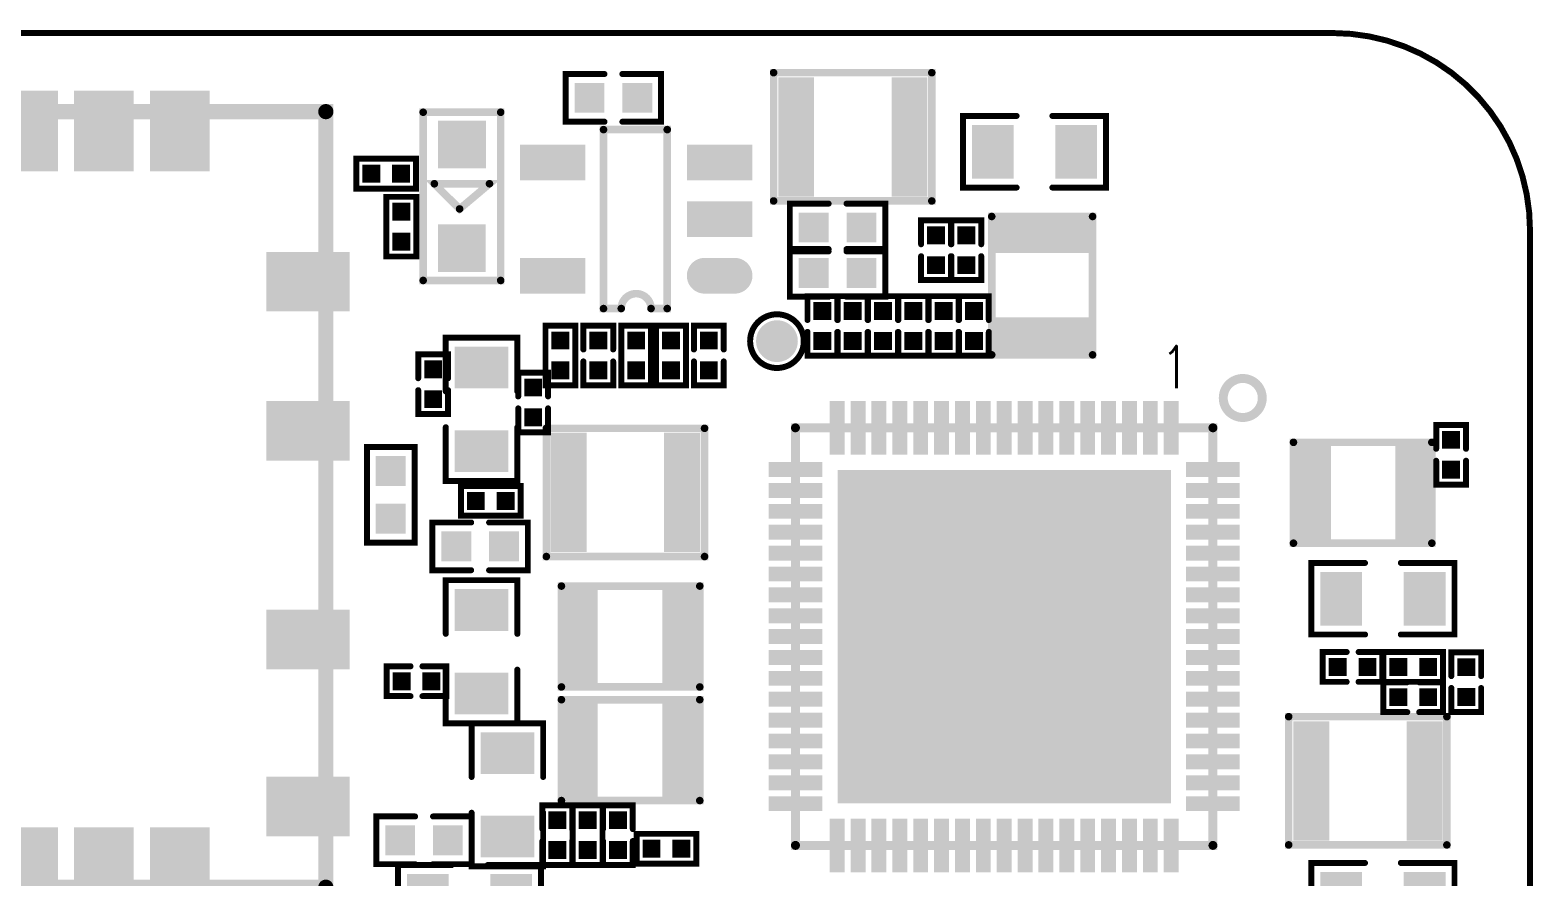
# Model space of a CAD drawing. Extents: x 109.4 to 149.6, y 97.5 to 152.5.
# Drawn here: x 124.38 to 149.58, y 138.34 to 152.54 of the extents above; entities that cross this region are included whole.
import ezdxf

# ---------------------------------------------------------------- set-up
doc = ezdxf.new("R2010")
doc.units = 0
doc.header["$MEASUREMENT"] = 0
doc.layers.get('0').update_dxf_attribs({"linetype": 'CONTINUOUS'})
for name, color, linetype in [('BOARD_OUTLINE_00', 254, 'CONTINUOUS'), ('DRIL_NPLTE_THRU_01', 3, 'CONTINUOUS'), ('DRIL_NPLTE_THRU_02', 171, 'CONTINUOUS'), ('DRIL_NPLTE_THRU_03', 34, 'CONTINUOUS'), ('DRIL_NPLTE_THRU_04', 1, 'CONTINUOUS'), ('DRIL_NPLTE_THRU_05', 171, 'CONTINUOUS'), ('DRIL_NPLTE_THRU_06', 136, 'CONTINUOUS'), ('DRIL_NPLTE_THRU_07', 216, 'CONTINUOUS'), ('DRIL_NPLTE_THRU_08', 2, 'CONTINUOUS'), ('DRIL_NPLTE_THRU_09', 6, 'CONTINUOUS'), ('DRIL_NPLTE_THRU_10', 106, 'CONTINUOUS'), ('DRIL_NPLTE_THRU_11', 171, 'CONTINUOUS'), ('DRIL_NPLTE_THRU_12', 176, 'CONTINUOUS'), ('DRIL_PLTE_THRU_01', 3, 'CONTINUOUS'), ('DRIL_PLTE_THRU_02', 171, 'CONTINUOUS'), ('DRIL_PLTE_THRU_03', 34, 'CONTINUOUS'), ('DRIL_PLTE_THRU_04', 1, 'CONTINUOUS'), ('DRIL_PLTE_THRU_05', 171, 'CONTINUOUS'), ('DRIL_PLTE_THRU_06', 136, 'CONTINUOUS'), ('DRIL_PLTE_THRU_07', 216, 'CONTINUOUS'), ('DRIL_PLTE_THRU_08', 2, 'CONTINUOUS'), ('DRIL_PLTE_THRU_09', 6, 'CONTINUOUS'), ('DRIL_PLTE_THRU_10', 106, 'CONTINUOUS'), ('DRIL_PLTE_THRU_11', 171, 'CONTINUOUS'), ('DRIL_PLTE_THRU_12', 176, 'CONTINUOUS'), ('PADS_BOT', 5, 'CONTINUOUS'), ('PADS_INNER', 96, 'CONTINUOUS'), ('PADS_TOP', 96, 'CONTINUOUS'), ('PADS_XR_121', 254, 'CONTINUOUS'), ('PADS_XR_123', 3, 'CONTINUOUS'), ('PART_TOP_2DLINE_00', 254, 'CONTINUOUS'), ('PART_TOP_2DLINE_01', 254, 'CONTINUOUS'), ('PART_TOP_2DLINE_126', 253, 'CONTINUOUS'), ('TEXT_126', 6, 'CONTINUOUS')]:
    doc.layers.add(name, color=color, linetype=linetype)
doc.styles.add('W0$1016', font='simplex', dxfattribs={"width": 0.75})

# ---------------------------------------------------------------- blocks, each defined once
blk = doc.blocks.new('BOARD_1')
at = {"layer": 'BOARD_OUTLINE_00', "const_width": 0.1}
blk.add_lwpolyline([(7.043, -3.358, 0.414214), (3.696, -6.706), (3.696, -55.29, 0.414214), (6.744, -58.338), (40.389, -58.338, 0.414214), (43.716, -55.012), (43.716, -6.664, 0.414214), (40.41, -3.358)], format="xyb", close=True, dxfattribs=at)
blk = doc.blocks.new('SMOOTH_0$254')
at = {"const_width": 0.127}
blk.add_lwpolyline([(-0.0635, 0, 1), (0.0635, 0, 1)], format="xyb", close=True, dxfattribs=at)
blk = doc.blocks.new('PART_BODY_TOP_717')
at = {"layer": 'PART_TOP_2DLINE_00', "const_width": 0.254}
blk.add_lwpolyline([(-6.1, -6.5), (-6.1, 6.5), (6.1, 6.5), (6.1, -6.5)], close=True, dxfattribs=at)
blk.add_lwpolyline([(-7.579, 4.179, 1), (-6.827, 4.179, 1)], format="xyb", close=True, dxfattribs=at)
at = {"layer": 'PART_TOP_2DLINE_00'}
for p in [(-6.1, 6.5), (6.1, 6.5), (-6.1, -6.5), (6.1, -6.5)]:
    blk.add_blockref('SMOOTH_0$254', p, dxfattribs=at)
blk = doc.blocks.new('DRIL_HOLE_0')
blk.add_lwpolyline([(0, 0, 1), (0, 0, 1)], format="xyb", close=True)
blk = doc.blocks.new('PAD_0')
blk.add_lwpolyline([(0, 0, 1), (0, 0, 1)], format="xyb", close=True)
blk = doc.blocks.new('PAD_3')
at = {"const_width": 1}
blk.add_lwpolyline([(-0.675, 0), (0.675, 0)], dxfattribs=at)
blk = doc.blocks.new('STK_TOP_124')
at = {"layer": 'DRIL_PLTE_THRU_01'}
blk.add_blockref('DRIL_HOLE_0', (0, 0), dxfattribs=at)
at = {"layer": 'DRIL_PLTE_THRU_02'}
blk.add_blockref('DRIL_HOLE_0', (0, 0), dxfattribs=at)
at = {"layer": 'DRIL_PLTE_THRU_03'}
blk.add_blockref('DRIL_HOLE_0', (0, 0), dxfattribs=at)
at = {"layer": 'DRIL_PLTE_THRU_04'}
blk.add_blockref('DRIL_HOLE_0', (0, 0), dxfattribs=at)
at = {"layer": 'DRIL_PLTE_THRU_05'}
blk.add_blockref('DRIL_HOLE_0', (0, 0), dxfattribs=at)
at = {"layer": 'DRIL_PLTE_THRU_06'}
blk.add_blockref('DRIL_HOLE_0', (0, 0), dxfattribs=at)
at = {"layer": 'DRIL_PLTE_THRU_07'}
blk.add_blockref('DRIL_HOLE_0', (0, 0), dxfattribs=at)
at = {"layer": 'DRIL_PLTE_THRU_08'}
blk.add_blockref('DRIL_HOLE_0', (0, 0), dxfattribs=at)
at = {"layer": 'DRIL_PLTE_THRU_09'}
blk.add_blockref('DRIL_HOLE_0', (0, 0), dxfattribs=at)
at = {"layer": 'DRIL_PLTE_THRU_10'}
blk.add_blockref('DRIL_HOLE_0', (0, 0), dxfattribs=at)
at = {"layer": 'DRIL_PLTE_THRU_11'}
blk.add_blockref('DRIL_HOLE_0', (0, 0), dxfattribs=at)
at = {"layer": 'DRIL_PLTE_THRU_12'}
blk.add_blockref('DRIL_HOLE_0', (0, 0), dxfattribs=at)
at = {"layer": 'PADS_BOT'}
blk.add_blockref('PAD_0', (0, 0), dxfattribs=at)
at = {"layer": 'PADS_INNER'}
blk.add_blockref('PAD_0', (0, 0), dxfattribs=at)
at = {"layer": 'PADS_TOP', "rotation": 90}
blk.add_blockref('PAD_3', (0, 0), dxfattribs=at)
blk = doc.blocks.new('PAD_2')
at = {"const_width": 1}
blk.add_lwpolyline([(-0.7, 0), (0.7, 0)], dxfattribs=at)
blk = doc.blocks.new('STK_TOP_125')
at = {"layer": 'DRIL_PLTE_THRU_01'}
blk.add_blockref('DRIL_HOLE_0', (0, 0), dxfattribs=at)
at = {"layer": 'DRIL_PLTE_THRU_02'}
blk.add_blockref('DRIL_HOLE_0', (0, 0), dxfattribs=at)
at = {"layer": 'DRIL_PLTE_THRU_03'}
blk.add_blockref('DRIL_HOLE_0', (0, 0), dxfattribs=at)
at = {"layer": 'DRIL_PLTE_THRU_04'}
blk.add_blockref('DRIL_HOLE_0', (0, 0), dxfattribs=at)
at = {"layer": 'DRIL_PLTE_THRU_05'}
blk.add_blockref('DRIL_HOLE_0', (0, 0), dxfattribs=at)
at = {"layer": 'DRIL_PLTE_THRU_06'}
blk.add_blockref('DRIL_HOLE_0', (0, 0), dxfattribs=at)
at = {"layer": 'DRIL_PLTE_THRU_07'}
blk.add_blockref('DRIL_HOLE_0', (0, 0), dxfattribs=at)
at = {"layer": 'DRIL_PLTE_THRU_08'}
blk.add_blockref('DRIL_HOLE_0', (0, 0), dxfattribs=at)
at = {"layer": 'DRIL_PLTE_THRU_09'}
blk.add_blockref('DRIL_HOLE_0', (0, 0), dxfattribs=at)
at = {"layer": 'DRIL_PLTE_THRU_10'}
blk.add_blockref('DRIL_HOLE_0', (0, 0), dxfattribs=at)
at = {"layer": 'DRIL_PLTE_THRU_11'}
blk.add_blockref('DRIL_HOLE_0', (0, 0), dxfattribs=at)
at = {"layer": 'DRIL_PLTE_THRU_12'}
blk.add_blockref('DRIL_HOLE_0', (0, 0), dxfattribs=at)
at = {"layer": 'PADS_BOT'}
blk.add_blockref('PAD_0', (0, 0), dxfattribs=at)
at = {"layer": 'PADS_INNER'}
blk.add_blockref('PAD_0', (0, 0), dxfattribs=at)
at = {"layer": 'PADS_TOP'}
blk.add_blockref('PAD_2', (0, 0), dxfattribs=at)
blk = doc.blocks.new('SYM_TOP_19')
for name, p in [('STK_TOP_124', (1.11, 6.175)), ('STK_TOP_124', (2.38, 6.175)), ('STK_TOP_124', (3.65, 6.175)), ('PART_BODY_TOP_717', (0, 0)), ('STK_TOP_125', (5.8, 3.65)), ('STK_TOP_125', (5.8, 1.15)), ('STK_TOP_125', (5.8, -2.35)), ('STK_TOP_125', (5.8, -5.15)), ('STK_TOP_124', (1.11, -6.175)), ('STK_TOP_124', (2.38, -6.175)), ('STK_TOP_124', (3.65, -6.175))]:
    blk.add_blockref(name, p)
blk = doc.blocks.new('PART_TOP_3')
blk.add_blockref('SYM_TOP_19', (0, 0))
blk = doc.blocks.new('SMOOTH_0$127')
at = {"const_width": 0.0635}
blk.add_lwpolyline([(-0.03175, 0, 1), (0.03175, 0, 1)], format="xyb", close=True, dxfattribs=at)
blk = doc.blocks.new('PART_BODY_TOP_725')
at = {"layer": 'PART_TOP_2DLINE_01', "const_width": 0.127}
blk.add_lwpolyline([(-1.5, -0.25, 1), (-1.5, 0.25), (-1.5, 0.547), (1.5, 0.547), (1.5, -0.521), (-1.5, -0.521)], format="xyb", close=True, dxfattribs=at)
at = {"layer": 'PART_TOP_2DLINE_01'}
for p in [(-1.5, 0.547), (1.5, 0.547), (-1.5, 0.25), (-1.5, -0.25), (-1.5, -0.521), (1.5, -0.521)]:
    blk.add_blockref('SMOOTH_0$127', p, dxfattribs=at)
blk = doc.blocks.new('PAD_9')
at = {"const_width": 0.3}
blk.add_lwpolyline([(-0.25, -0.15), (0.25, -0.15, 1), (0.25, 0.15), (-0.25, 0.15, 1)], format="xyb", close=True, dxfattribs=at)
blk = doc.blocks.new('STK_TOP_123')
at = {"layer": 'DRIL_PLTE_THRU_01'}
blk.add_blockref('DRIL_HOLE_0', (0, 0), dxfattribs=at)
at = {"layer": 'DRIL_PLTE_THRU_02'}
blk.add_blockref('DRIL_HOLE_0', (0, 0), dxfattribs=at)
at = {"layer": 'DRIL_PLTE_THRU_03'}
blk.add_blockref('DRIL_HOLE_0', (0, 0), dxfattribs=at)
at = {"layer": 'DRIL_PLTE_THRU_04'}
blk.add_blockref('DRIL_HOLE_0', (0, 0), dxfattribs=at)
at = {"layer": 'DRIL_PLTE_THRU_05'}
blk.add_blockref('DRIL_HOLE_0', (0, 0), dxfattribs=at)
at = {"layer": 'DRIL_PLTE_THRU_06'}
blk.add_blockref('DRIL_HOLE_0', (0, 0), dxfattribs=at)
at = {"layer": 'DRIL_PLTE_THRU_07'}
blk.add_blockref('DRIL_HOLE_0', (0, 0), dxfattribs=at)
at = {"layer": 'DRIL_PLTE_THRU_08'}
blk.add_blockref('DRIL_HOLE_0', (0, 0), dxfattribs=at)
at = {"layer": 'DRIL_PLTE_THRU_09'}
blk.add_blockref('DRIL_HOLE_0', (0, 0), dxfattribs=at)
at = {"layer": 'DRIL_PLTE_THRU_10'}
blk.add_blockref('DRIL_HOLE_0', (0, 0), dxfattribs=at)
at = {"layer": 'DRIL_PLTE_THRU_11'}
blk.add_blockref('DRIL_HOLE_0', (0, 0), dxfattribs=at)
at = {"layer": 'DRIL_PLTE_THRU_12'}
blk.add_blockref('DRIL_HOLE_0', (0, 0), dxfattribs=at)
at = {"layer": 'PADS_BOT'}
blk.add_blockref('PAD_0', (0, 0), dxfattribs=at)
at = {"layer": 'PADS_INNER'}
blk.add_blockref('PAD_0', (0, 0), dxfattribs=at)
at = {"layer": 'PADS_TOP', "rotation": 90}
blk.add_blockref('PAD_9', (0, 0), dxfattribs=at)
blk = doc.blocks.new('PAD_10')
at = {"const_width": 0.6}
blk.add_lwpolyline([(-0.55, 0), (0.55, 0)], dxfattribs=at)
blk = doc.blocks.new('STK_TOP_122')
at = {"layer": 'DRIL_PLTE_THRU_01'}
blk.add_blockref('DRIL_HOLE_0', (0, 0), dxfattribs=at)
at = {"layer": 'DRIL_PLTE_THRU_02'}
blk.add_blockref('DRIL_HOLE_0', (0, 0), dxfattribs=at)
at = {"layer": 'DRIL_PLTE_THRU_03'}
blk.add_blockref('DRIL_HOLE_0', (0, 0), dxfattribs=at)
at = {"layer": 'DRIL_PLTE_THRU_04'}
blk.add_blockref('DRIL_HOLE_0', (0, 0), dxfattribs=at)
at = {"layer": 'DRIL_PLTE_THRU_05'}
blk.add_blockref('DRIL_HOLE_0', (0, 0), dxfattribs=at)
at = {"layer": 'DRIL_PLTE_THRU_06'}
blk.add_blockref('DRIL_HOLE_0', (0, 0), dxfattribs=at)
at = {"layer": 'DRIL_PLTE_THRU_07'}
blk.add_blockref('DRIL_HOLE_0', (0, 0), dxfattribs=at)
at = {"layer": 'DRIL_PLTE_THRU_08'}
blk.add_blockref('DRIL_HOLE_0', (0, 0), dxfattribs=at)
at = {"layer": 'DRIL_PLTE_THRU_09'}
blk.add_blockref('DRIL_HOLE_0', (0, 0), dxfattribs=at)
at = {"layer": 'DRIL_PLTE_THRU_10'}
blk.add_blockref('DRIL_HOLE_0', (0, 0), dxfattribs=at)
at = {"layer": 'DRIL_PLTE_THRU_11'}
blk.add_blockref('DRIL_HOLE_0', (0, 0), dxfattribs=at)
at = {"layer": 'DRIL_PLTE_THRU_12'}
blk.add_blockref('DRIL_HOLE_0', (0, 0), dxfattribs=at)
at = {"layer": 'PADS_BOT'}
blk.add_blockref('PAD_0', (0, 0), dxfattribs=at)
at = {"layer": 'PADS_INNER'}
blk.add_blockref('PAD_0', (0, 0), dxfattribs=at)
at = {"layer": 'PADS_TOP', "rotation": 90}
blk.add_blockref('PAD_10', (0, 0), dxfattribs=at)
blk = doc.blocks.new('SYM_TOP_27')
for name, p in [('STK_TOP_122', (-0.95, 1.39999)), ('STK_TOP_122', (0.95, 1.39999)), ('PART_BODY_TOP_725', (0, 0)), ('STK_TOP_122', (-0.000002, -1.4)), ('STK_TOP_122', (0.95, -1.4)), ('STK_TOP_123', (-0.95, -1.4))]:
    blk.add_blockref(name, p)
blk = doc.blocks.new('PART_TOP_15')
blk.add_blockref('SYM_TOP_27', (0, 0))
blk = doc.blocks.new('SMOOTH_0$1')
at = {"const_width": 0.05}
blk.add_lwpolyline([(-0.025, 0, 1), (0.025, 0, 1)], format="xyb", close=True, dxfattribs=at)
blk = doc.blocks.new('PART_BODY_TOP_727')
at = {"layer": 'PART_TOP_2DLINE_126', "const_width": 0.1}
for points in [[(-0.1, 0.25), (-0.5, 0.25), (-0.5, -0.25), (-0.1, -0.25)], [(0.1, 0.25), (0.5, 0.25), (0.5, -0.25), (0.1, -0.25)]]:
    blk.add_lwpolyline(points, dxfattribs=at)
at = {"layer": 'PART_TOP_2DLINE_126'}
for p in [(-0.5, 0.25), (-0.1, 0.25), (0.1, 0.25), (0.5, 0.25), (-0.5, -0.25), (-0.1, -0.25), (0.1, -0.25), (0.5, -0.25)]:
    blk.add_blockref('SMOOTH_0$1', p, dxfattribs=at)
blk = doc.blocks.new('PAD_12')
at = {"const_width": 0.3}
blk.add_lwpolyline([(-0.15, 0), (0.15, 0)], dxfattribs=at)
blk = doc.blocks.new('STK_TOP_25')
at = {"layer": 'DRIL_NPLTE_THRU_01'}
blk.add_blockref('DRIL_HOLE_0', (0, 0), dxfattribs=at)
at = {"layer": 'DRIL_NPLTE_THRU_02'}
blk.add_blockref('DRIL_HOLE_0', (0, 0), dxfattribs=at)
at = {"layer": 'DRIL_NPLTE_THRU_03'}
blk.add_blockref('DRIL_HOLE_0', (0, 0), dxfattribs=at)
at = {"layer": 'DRIL_NPLTE_THRU_04'}
blk.add_blockref('DRIL_HOLE_0', (0, 0), dxfattribs=at)
at = {"layer": 'DRIL_NPLTE_THRU_05'}
blk.add_blockref('DRIL_HOLE_0', (0, 0), dxfattribs=at)
at = {"layer": 'DRIL_NPLTE_THRU_06'}
blk.add_blockref('DRIL_HOLE_0', (0, 0), dxfattribs=at)
at = {"layer": 'DRIL_NPLTE_THRU_07'}
blk.add_blockref('DRIL_HOLE_0', (0, 0), dxfattribs=at)
at = {"layer": 'DRIL_NPLTE_THRU_08'}
blk.add_blockref('DRIL_HOLE_0', (0, 0), dxfattribs=at)
at = {"layer": 'DRIL_NPLTE_THRU_09'}
blk.add_blockref('DRIL_HOLE_0', (0, 0), dxfattribs=at)
at = {"layer": 'DRIL_NPLTE_THRU_10'}
blk.add_blockref('DRIL_HOLE_0', (0, 0), dxfattribs=at)
at = {"layer": 'DRIL_NPLTE_THRU_11'}
blk.add_blockref('DRIL_HOLE_0', (0, 0), dxfattribs=at)
at = {"layer": 'DRIL_NPLTE_THRU_12'}
blk.add_blockref('DRIL_HOLE_0', (0, 0), dxfattribs=at)
at = {"layer": 'PADS_BOT'}
blk.add_blockref('PAD_0', (0, 0), dxfattribs=at)
at = {"layer": 'PADS_INNER'}
blk.add_blockref('PAD_0', (0, 0), dxfattribs=at)
at = {"layer": 'PADS_TOP'}
blk.add_blockref('PAD_12', (0, 0), dxfattribs=at)
blk = doc.blocks.new('SYM_TOP_29')
for name, p in [('PART_BODY_TOP_727', (0, 0)), ('STK_TOP_25', (-0.25, 0)), ('STK_TOP_25', (0.25, 0))]:
    blk.add_blockref(name, p)
blk = doc.blocks.new('PART_TOP_149')
blk.add_blockref('SYM_TOP_29', (0, 0))
blk = doc.blocks.new('PART_TOP_157')
blk.add_blockref('SYM_TOP_29', (0, 0))
blk = doc.blocks.new('PART_TOP_158')
blk.add_blockref('SYM_TOP_29', (0, 0))
blk = doc.blocks.new('PART_TOP_159')
blk.add_blockref('SYM_TOP_29', (0, 0))
blk = doc.blocks.new('PART_TOP_161')
blk.add_blockref('SYM_TOP_29', (0, 0))
blk = doc.blocks.new('PART_TOP_164')
blk.add_blockref('SYM_TOP_29', (0, 0))
blk = doc.blocks.new('PART_TOP_165')
blk.add_blockref('SYM_TOP_29', (0, 0))
blk = doc.blocks.new('PART_TOP_170')
blk.add_blockref('SYM_TOP_29', (0, 0))
blk = doc.blocks.new('PART_TOP_171')
blk.add_blockref('SYM_TOP_29', (0, 0))
blk = doc.blocks.new('PART_TOP_173')
blk.add_blockref('SYM_TOP_29', (0, 0))
blk = doc.blocks.new('PART_TOP_190')
blk.add_blockref('SYM_TOP_29', (0, 0))
blk = doc.blocks.new('PART_TOP_211')
blk.add_blockref('SYM_TOP_29', (0, 0))
blk = doc.blocks.new('PART_TOP_215')
blk.add_blockref('SYM_TOP_29', (0, 0))
blk = doc.blocks.new('PART_TOP_219')
blk.add_blockref('SYM_TOP_29', (0, 0))
blk = doc.blocks.new('PART_TOP_220')
blk.add_blockref('SYM_TOP_29', (0, 0))
blk = doc.blocks.new('PART_TOP_223')
blk.add_blockref('SYM_TOP_29', (0, 0))
blk = doc.blocks.new('PART_TOP_225')
blk.add_blockref('SYM_TOP_29', (0, 0))
blk = doc.blocks.new('PART_TOP_231')
blk.add_blockref('SYM_TOP_29', (0, 0))
blk = doc.blocks.new('PART_TOP_234')
blk.add_blockref('SYM_TOP_29', (0, 0))
blk = doc.blocks.new('SMOOTH_0$100076')
at = {"const_width": 0.05}
blk.add_lwpolyline([(-0.025, 0, 1), (0.025, 0, 1)], format="xyb", close=True, dxfattribs=at)
blk = doc.blocks.new('PART_BODY_TOP_728')
at = {"layer": 'PART_TOP_2DLINE_126', "const_width": 0.1}
for points in [[(-0.15, 0.4), (-0.8, 0.4), (-0.8, -0.4), (-0.15, -0.4)], [(0.15, -0.4), (0.8, -0.4), (0.8, 0.4), (0.15, 0.4)]]:
    blk.add_lwpolyline(points, dxfattribs=at)
at = {"layer": 'PART_TOP_2DLINE_126'}
for p in [(-0.8, 0.4), (-0.15, 0.4), (0.15, 0.4), (0.8, 0.4), (-0.8, -0.4), (-0.15, -0.4), (0.15, -0.4), (0.8, -0.4)]:
    blk.add_blockref('SMOOTH_0$100076', p, dxfattribs=at)
blk = doc.blocks.new('PAD_13')
at = {"const_width": 0.5}
blk.add_lwpolyline([(-0.25, 0), (0.25, 0)], dxfattribs=at)
blk = doc.blocks.new('STK_TOP_11')
at = {"layer": 'DRIL_PLTE_THRU_01'}
blk.add_blockref('DRIL_HOLE_0', (0, 0), dxfattribs=at)
at = {"layer": 'DRIL_PLTE_THRU_02'}
blk.add_blockref('DRIL_HOLE_0', (0, 0), dxfattribs=at)
at = {"layer": 'DRIL_PLTE_THRU_03'}
blk.add_blockref('DRIL_HOLE_0', (0, 0), dxfattribs=at)
at = {"layer": 'DRIL_PLTE_THRU_04'}
blk.add_blockref('DRIL_HOLE_0', (0, 0), dxfattribs=at)
at = {"layer": 'DRIL_PLTE_THRU_05'}
blk.add_blockref('DRIL_HOLE_0', (0, 0), dxfattribs=at)
at = {"layer": 'DRIL_PLTE_THRU_06'}
blk.add_blockref('DRIL_HOLE_0', (0, 0), dxfattribs=at)
at = {"layer": 'DRIL_PLTE_THRU_07'}
blk.add_blockref('DRIL_HOLE_0', (0, 0), dxfattribs=at)
at = {"layer": 'DRIL_PLTE_THRU_08'}
blk.add_blockref('DRIL_HOLE_0', (0, 0), dxfattribs=at)
at = {"layer": 'DRIL_PLTE_THRU_09'}
blk.add_blockref('DRIL_HOLE_0', (0, 0), dxfattribs=at)
at = {"layer": 'DRIL_PLTE_THRU_10'}
blk.add_blockref('DRIL_HOLE_0', (0, 0), dxfattribs=at)
at = {"layer": 'DRIL_PLTE_THRU_11'}
blk.add_blockref('DRIL_HOLE_0', (0, 0), dxfattribs=at)
at = {"layer": 'DRIL_PLTE_THRU_12'}
blk.add_blockref('DRIL_HOLE_0', (0, 0), dxfattribs=at)
at = {"layer": 'PADS_BOT'}
blk.add_blockref('PAD_0', (0, 0), dxfattribs=at)
at = {"layer": 'PADS_INNER'}
blk.add_blockref('PAD_0', (0, 0), dxfattribs=at)
at = {"layer": 'PADS_TOP'}
blk.add_blockref('PAD_13', (0, 0), dxfattribs=at)
blk = doc.blocks.new('SYM_TOP_30')
for name, p in [('PART_BODY_TOP_728', (0, 0)), ('STK_TOP_11', (-0.4, 0)), ('STK_TOP_11', (0.4, 0))]:
    blk.add_blockref(name, p)
blk = doc.blocks.new('PART_TOP_248')
blk.add_blockref('SYM_TOP_30', (0, 0))
blk = doc.blocks.new('PART_TOP_249')
blk.add_blockref('SYM_TOP_30', (0, 0))
blk = doc.blocks.new('PART_TOP_260')
blk.add_blockref('SYM_TOP_30', (0, 0))
blk = doc.blocks.new('PART_TOP_261')
blk.add_blockref('SYM_TOP_30', (0, 0))
blk = doc.blocks.new('PART_TOP_277')
blk.add_blockref('SYM_TOP_30', (0, 0))
blk = doc.blocks.new('PART_BODY_TOP_729')
at = {"layer": 'PART_TOP_2DLINE_126', "const_width": 0.1}
for points in [[(-0.3, 0.6), (-1.2, 0.6), (-1.2, -0.6), (-0.3, -0.6)], [(0.3, -0.6), (1.2, -0.6), (1.2, 0.6), (0.3, 0.6)]]:
    blk.add_lwpolyline(points, dxfattribs=at)
at = {"layer": 'PART_TOP_2DLINE_126'}
for p in [(-1.2, 0.6), (-0.3, 0.6), (0.3, 0.6), (1.2, 0.6), (-1.2, -0.6), (-0.3, -0.6), (0.3, -0.6), (1.2, -0.6)]:
    blk.add_blockref('SMOOTH_0$1', p, dxfattribs=at)
blk = doc.blocks.new('PAD_14')
at = {"const_width": 0.7}
blk.add_lwpolyline([(-0.45, 0), (0.45, 0)], dxfattribs=at)
blk = doc.blocks.new('STK_TOP_10')
at = {"layer": 'DRIL_PLTE_THRU_01'}
blk.add_blockref('DRIL_HOLE_0', (0, 0), dxfattribs=at)
at = {"layer": 'DRIL_PLTE_THRU_02'}
blk.add_blockref('DRIL_HOLE_0', (0, 0), dxfattribs=at)
at = {"layer": 'DRIL_PLTE_THRU_03'}
blk.add_blockref('DRIL_HOLE_0', (0, 0), dxfattribs=at)
at = {"layer": 'DRIL_PLTE_THRU_04'}
blk.add_blockref('DRIL_HOLE_0', (0, 0), dxfattribs=at)
at = {"layer": 'DRIL_PLTE_THRU_05'}
blk.add_blockref('DRIL_HOLE_0', (0, 0), dxfattribs=at)
at = {"layer": 'DRIL_PLTE_THRU_06'}
blk.add_blockref('DRIL_HOLE_0', (0, 0), dxfattribs=at)
at = {"layer": 'DRIL_PLTE_THRU_07'}
blk.add_blockref('DRIL_HOLE_0', (0, 0), dxfattribs=at)
at = {"layer": 'DRIL_PLTE_THRU_08'}
blk.add_blockref('DRIL_HOLE_0', (0, 0), dxfattribs=at)
at = {"layer": 'DRIL_PLTE_THRU_09'}
blk.add_blockref('DRIL_HOLE_0', (0, 0), dxfattribs=at)
at = {"layer": 'DRIL_PLTE_THRU_10'}
blk.add_blockref('DRIL_HOLE_0', (0, 0), dxfattribs=at)
at = {"layer": 'DRIL_PLTE_THRU_11'}
blk.add_blockref('DRIL_HOLE_0', (0, 0), dxfattribs=at)
at = {"layer": 'DRIL_PLTE_THRU_12'}
blk.add_blockref('DRIL_HOLE_0', (0, 0), dxfattribs=at)
at = {"layer": 'PADS_BOT'}
blk.add_blockref('PAD_0', (0, 0), dxfattribs=at)
at = {"layer": 'PADS_INNER'}
blk.add_blockref('PAD_0', (0, 0), dxfattribs=at)
at = {"layer": 'PADS_TOP', "rotation": 90}
blk.add_blockref('PAD_14', (0, 0), dxfattribs=at)
blk = doc.blocks.new('SYM_TOP_31')
for name, p in [('STK_TOP_10', (-0.7, 0)), ('STK_TOP_10', (0.7, 0)), ('PART_BODY_TOP_729', (0, 0))]:
    blk.add_blockref(name, p)
blk = doc.blocks.new('PART_TOP_293')
blk.add_blockref('SYM_TOP_31', (0, 0))
blk = doc.blocks.new('PART_TOP_295')
blk.add_blockref('SYM_TOP_31', (0, 0))
blk = doc.blocks.new('PART_TOP_300')
blk.add_blockref('SYM_TOP_31', (0, 0))
blk = doc.blocks.new('PART_TOP_302')
blk.add_blockref('SYM_TOP_31', (0, 0))
blk = doc.blocks.new('PART_TOP_303')
blk.add_blockref('SYM_TOP_31', (0, 0))
blk = doc.blocks.new('PART_TOP_304')
blk.add_blockref('SYM_TOP_31', (0, 0))
blk = doc.blocks.new('PART_TOP_305')
blk.add_blockref('SYM_TOP_31', (0, 0))
blk = doc.blocks.new('PART_BODY_TOP_716')
at = {"layer": 'PART_TOP_2DLINE_01', "const_width": 0.1}
blk.add_lwpolyline([(-0.8, 0.4), (0.8, 0.4), (0.8, -0.4), (-0.8, -0.4)], close=True, dxfattribs=at)
at = {"layer": 'PART_TOP_2DLINE_01'}
for p in [(-0.8, 0.4), (0.8, 0.4), (-0.8, -0.4), (0.8, -0.4)]:
    blk.add_blockref('SMOOTH_0$1', p, dxfattribs=at)
blk = doc.blocks.new('SYM_TOP_18')
for name, p in [('PART_BODY_TOP_716', (0, 0)), ('STK_TOP_11', (-0.4, 0)), ('STK_TOP_11', (0.4, 0))]:
    blk.add_blockref(name, p)
blk = doc.blocks.new('PART_TOP_311')
blk.add_blockref('SYM_TOP_18', (0, 0))
blk = doc.blocks.new('PART_BODY_TOP_731')
at = {"layer": 'PART_TOP_2DLINE_01', "const_width": 0.127}
blk.add_lwpolyline([(-1.326, 1.079), (1.326, 1.079), (1.326, -1.071), (-1.326, -1.071)], close=True, dxfattribs=at)
at = {"layer": 'PART_TOP_2DLINE_01'}
for p in [(-1.326, 1.079), (1.326, 1.079), (-1.326, -1.071), (1.326, -1.071)]:
    blk.add_blockref('SMOOTH_0$127', p, dxfattribs=at)
blk = doc.blocks.new('PAD_16')
at = {"const_width": 0.6}
blk.add_lwpolyline([(-1, 0), (1, 0)], dxfattribs=at)
blk = doc.blocks.new('STK_TOP_36')
at = {"layer": 'DRIL_PLTE_THRU_01'}
blk.add_blockref('DRIL_HOLE_0', (0, 0), dxfattribs=at)
at = {"layer": 'DRIL_PLTE_THRU_02'}
blk.add_blockref('DRIL_HOLE_0', (0, 0), dxfattribs=at)
at = {"layer": 'DRIL_PLTE_THRU_03'}
blk.add_blockref('DRIL_HOLE_0', (0, 0), dxfattribs=at)
at = {"layer": 'DRIL_PLTE_THRU_04'}
blk.add_blockref('DRIL_HOLE_0', (0, 0), dxfattribs=at)
at = {"layer": 'DRIL_PLTE_THRU_05'}
blk.add_blockref('DRIL_HOLE_0', (0, 0), dxfattribs=at)
at = {"layer": 'DRIL_PLTE_THRU_06'}
blk.add_blockref('DRIL_HOLE_0', (0, 0), dxfattribs=at)
at = {"layer": 'DRIL_PLTE_THRU_07'}
blk.add_blockref('DRIL_HOLE_0', (0, 0), dxfattribs=at)
at = {"layer": 'DRIL_PLTE_THRU_08'}
blk.add_blockref('DRIL_HOLE_0', (0, 0), dxfattribs=at)
at = {"layer": 'DRIL_PLTE_THRU_09'}
blk.add_blockref('DRIL_HOLE_0', (0, 0), dxfattribs=at)
at = {"layer": 'DRIL_PLTE_THRU_10'}
blk.add_blockref('DRIL_HOLE_0', (0, 0), dxfattribs=at)
at = {"layer": 'DRIL_PLTE_THRU_11'}
blk.add_blockref('DRIL_HOLE_0', (0, 0), dxfattribs=at)
at = {"layer": 'DRIL_PLTE_THRU_12'}
blk.add_blockref('DRIL_HOLE_0', (0, 0), dxfattribs=at)
at = {"layer": 'PADS_BOT'}
blk.add_blockref('PAD_0', (0, 0), dxfattribs=at)
at = {"layer": 'PADS_INNER'}
blk.add_blockref('PAD_0', (0, 0), dxfattribs=at)
at = {"layer": 'PADS_TOP', "rotation": 90}
blk.add_blockref('PAD_16', (0, 0), dxfattribs=at)
blk = doc.blocks.new('SYM_TOP_33')
for name, p in [('STK_TOP_36', (-0.953, 0.006)), ('STK_TOP_36', (0.947, 0.006)), ('PART_BODY_TOP_731', (0, 0))]:
    blk.add_blockref(name, p)
blk = doc.blocks.new('PART_TOP_316')
blk.add_blockref('SYM_TOP_33', (0, 0))
blk = doc.blocks.new('PART_TOP_318')
blk.add_blockref('SYM_TOP_33', (0, 0))
blk = doc.blocks.new('PART_TOP_321')
blk.add_blockref('SYM_TOP_33', (0, 0))
blk = doc.blocks.new('PART_BODY_TOP_732')
at = {"layer": 'PART_TOP_2DLINE_01', "const_width": 0.127}
blk.add_lwpolyline([(-0.23, 0.844), (2.09, 0.844), (2.09, -0.847), (-0.23, -0.847)], close=True, dxfattribs=at)
at = {"layer": 'PART_TOP_2DLINE_01'}
for p in [(-0.23, 0.844), (2.09, 0.844), (-0.23, -0.847), (2.09, -0.847)]:
    blk.add_blockref('SMOOTH_0$127', p, dxfattribs=at)
blk = doc.blocks.new('PAD_17')
at = {"const_width": 0.6}
blk.add_lwpolyline([(-0.8, 0), (0.8, 0)], dxfattribs=at)
blk = doc.blocks.new('STK_TOP_35')
at = {"layer": 'DRIL_PLTE_THRU_01'}
blk.add_blockref('DRIL_HOLE_0', (0, 0), dxfattribs=at)
at = {"layer": 'DRIL_PLTE_THRU_02'}
blk.add_blockref('DRIL_HOLE_0', (0, 0), dxfattribs=at)
at = {"layer": 'DRIL_PLTE_THRU_03'}
blk.add_blockref('DRIL_HOLE_0', (0, 0), dxfattribs=at)
at = {"layer": 'DRIL_PLTE_THRU_04'}
blk.add_blockref('DRIL_HOLE_0', (0, 0), dxfattribs=at)
at = {"layer": 'DRIL_PLTE_THRU_05'}
blk.add_blockref('DRIL_HOLE_0', (0, 0), dxfattribs=at)
at = {"layer": 'DRIL_PLTE_THRU_06'}
blk.add_blockref('DRIL_HOLE_0', (0, 0), dxfattribs=at)
at = {"layer": 'DRIL_PLTE_THRU_07'}
blk.add_blockref('DRIL_HOLE_0', (0, 0), dxfattribs=at)
at = {"layer": 'DRIL_PLTE_THRU_08'}
blk.add_blockref('DRIL_HOLE_0', (0, 0), dxfattribs=at)
at = {"layer": 'DRIL_PLTE_THRU_09'}
blk.add_blockref('DRIL_HOLE_0', (0, 0), dxfattribs=at)
at = {"layer": 'DRIL_PLTE_THRU_10'}
blk.add_blockref('DRIL_HOLE_0', (0, 0), dxfattribs=at)
at = {"layer": 'DRIL_PLTE_THRU_11'}
blk.add_blockref('DRIL_HOLE_0', (0, 0), dxfattribs=at)
at = {"layer": 'DRIL_PLTE_THRU_12'}
blk.add_blockref('DRIL_HOLE_0', (0, 0), dxfattribs=at)
at = {"layer": 'PADS_BOT'}
blk.add_blockref('PAD_0', (0, 0), dxfattribs=at)
at = {"layer": 'PADS_INNER'}
blk.add_blockref('PAD_0', (0, 0), dxfattribs=at)
at = {"layer": 'PADS_TOP', "rotation": 90}
blk.add_blockref('PAD_17', (0, 0), dxfattribs=at)
blk = doc.blocks.new('SYM_TOP_34')
for name, p in [('STK_TOP_35', (0.1, 0)), ('STK_TOP_35', (1.78, 0)), ('PART_BODY_TOP_732', (0, 0))]:
    blk.add_blockref(name, p)
blk = doc.blocks.new('PART_TOP_322')
blk.add_blockref('SYM_TOP_34', (0, 0))
blk = doc.blocks.new('PART_TOP_325')
blk.add_blockref('SYM_TOP_34', (0, 0))
blk = doc.blocks.new('PART_TOP_326')
blk.add_blockref('SYM_TOP_34', (0, 0))
blk = doc.blocks.new('PART_TOP_327')
blk.add_blockref('SYM_TOP_34', (0, 0))
blk = doc.blocks.new('PART_BODY_TOP_734')
at = {"layer": 'PART_TOP_2DLINE_00', "const_width": 0.127}
for points in [[(1.41, -0.65), (1.41, 0.65), (-1.41, 0.65), (-1.41, -0.65)], [(-0.211, -0.462), (-0.211, 0.462), (0.211, -0.039)]]:
    blk.add_lwpolyline(points, close=True, dxfattribs=at)
at = {"layer": 'PART_TOP_2DLINE_00'}
for p in [(-1.41, 0.65), (-0.211, 0.462), (1.41, 0.65), (0.211, -0.039), (-0.211, -0.462), (-1.41, -0.65), (1.41, -0.65)]:
    blk.add_blockref('SMOOTH_0$127', p, dxfattribs=at)
blk = doc.blocks.new('PAD_19')
at = {"const_width": 0.8}
blk.add_lwpolyline([(-0.4, 0), (0.4, 0)], dxfattribs=at)
blk = doc.blocks.new('STK_TOP_15')
at = {"layer": 'DRIL_PLTE_THRU_01'}
blk.add_blockref('DRIL_HOLE_0', (0, 0), dxfattribs=at)
at = {"layer": 'DRIL_PLTE_THRU_02'}
blk.add_blockref('DRIL_HOLE_0', (0, 0), dxfattribs=at)
at = {"layer": 'DRIL_PLTE_THRU_03'}
blk.add_blockref('DRIL_HOLE_0', (0, 0), dxfattribs=at)
at = {"layer": 'DRIL_PLTE_THRU_04'}
blk.add_blockref('DRIL_HOLE_0', (0, 0), dxfattribs=at)
at = {"layer": 'DRIL_PLTE_THRU_05'}
blk.add_blockref('DRIL_HOLE_0', (0, 0), dxfattribs=at)
at = {"layer": 'DRIL_PLTE_THRU_06'}
blk.add_blockref('DRIL_HOLE_0', (0, 0), dxfattribs=at)
at = {"layer": 'DRIL_PLTE_THRU_07'}
blk.add_blockref('DRIL_HOLE_0', (0, 0), dxfattribs=at)
at = {"layer": 'DRIL_PLTE_THRU_08'}
blk.add_blockref('DRIL_HOLE_0', (0, 0), dxfattribs=at)
at = {"layer": 'DRIL_PLTE_THRU_09'}
blk.add_blockref('DRIL_HOLE_0', (0, 0), dxfattribs=at)
at = {"layer": 'DRIL_PLTE_THRU_10'}
blk.add_blockref('DRIL_HOLE_0', (0, 0), dxfattribs=at)
at = {"layer": 'DRIL_PLTE_THRU_11'}
blk.add_blockref('DRIL_HOLE_0', (0, 0), dxfattribs=at)
at = {"layer": 'DRIL_PLTE_THRU_12'}
blk.add_blockref('DRIL_HOLE_0', (0, 0), dxfattribs=at)
at = {"layer": 'PADS_BOT'}
blk.add_blockref('PAD_0', (0, 0), dxfattribs=at)
at = {"layer": 'PADS_INNER'}
blk.add_blockref('PAD_0', (0, 0), dxfattribs=at)
at = {"layer": 'PADS_TOP'}
blk.add_blockref('PAD_19', (0, 0), dxfattribs=at)
blk = doc.blocks.new('SYM_TOP_36')
for name, p in [('PART_BODY_TOP_734', (0, 0)), ('STK_TOP_15', (-0.869, 0.001)), ('STK_TOP_15', (0.869, -0.001))]:
    blk.add_blockref(name, p)
blk = doc.blocks.new('PART_TOP_332')
blk.add_blockref('SYM_TOP_36', (0, 0))
blk = doc.blocks.new('PART_BODY_TOP_738')
at = {"layer": 'PART_TOP_2DLINE_126', "const_width": 0.1}
blk.add_lwpolyline([(-0.5, 0.25), (0.5, 0.25), (0.5, -0.25), (-0.5, -0.25)], close=True, dxfattribs=at)
at = {"layer": 'PART_TOP_2DLINE_126'}
for p in [(-0.5, 0.25), (0.5, 0.25), (-0.5, -0.25), (0.5, -0.25)]:
    blk.add_blockref('SMOOTH_0$100076', p, dxfattribs=at)
blk = doc.blocks.new('SYM_TOP_40')
for name, p in [('PART_BODY_TOP_738', (0, 0)), ('STK_TOP_25', (-0.25, 0)), ('STK_TOP_25', (0.25, 0))]:
    blk.add_blockref(name, p)
blk = doc.blocks.new('PART_TOP_468')
blk.add_blockref('SYM_TOP_40', (0, 0))
blk = doc.blocks.new('PART_TOP_486')
blk.add_blockref('SYM_TOP_40', (0, 0))
blk = doc.blocks.new('PART_TOP_511')
blk.add_blockref('SYM_TOP_40', (0, 0))
blk = doc.blocks.new('PART_TOP_513')
blk.add_blockref('SYM_TOP_40', (0, 0))
blk = doc.blocks.new('PART_TOP_518')
blk.add_blockref('SYM_TOP_40', (0, 0))
blk = doc.blocks.new('PART_TOP_524')
blk.add_blockref('SYM_TOP_40', (0, 0))
blk = doc.blocks.new('PART_TOP_542')
blk.add_blockref('SYM_TOP_40', (0, 0))
blk = doc.blocks.new('PART_TOP_544')
blk.add_blockref('SYM_TOP_40', (0, 0))
blk = doc.blocks.new('PART_TOP_546')
blk.add_blockref('SYM_TOP_40', (0, 0))
blk = doc.blocks.new('PART_BODY_TOP_740')
at = {"layer": 'PART_TOP_2DLINE_126', "const_width": 0.100076}
blk.add_lwpolyline([(0.450088, 0, 1), (-0.450088, 0, 1)], format="xyb", close=True, dxfattribs=at)
blk = doc.blocks.new('PAD_23')
at = {"const_width": 0.35}
blk.add_lwpolyline([(0, -0.175, 1), (0, 0.175, 1)], format="xyb", close=True, dxfattribs=at)
blk = doc.blocks.new('STK_TOP_24')
at = {"layer": 'DRIL_PLTE_THRU_01'}
blk.add_blockref('DRIL_HOLE_0', (0, 0), dxfattribs=at)
at = {"layer": 'DRIL_PLTE_THRU_02'}
blk.add_blockref('DRIL_HOLE_0', (0, 0), dxfattribs=at)
at = {"layer": 'DRIL_PLTE_THRU_03'}
blk.add_blockref('DRIL_HOLE_0', (0, 0), dxfattribs=at)
at = {"layer": 'DRIL_PLTE_THRU_04'}
blk.add_blockref('DRIL_HOLE_0', (0, 0), dxfattribs=at)
at = {"layer": 'DRIL_PLTE_THRU_05'}
blk.add_blockref('DRIL_HOLE_0', (0, 0), dxfattribs=at)
at = {"layer": 'DRIL_PLTE_THRU_06'}
blk.add_blockref('DRIL_HOLE_0', (0, 0), dxfattribs=at)
at = {"layer": 'DRIL_PLTE_THRU_07'}
blk.add_blockref('DRIL_HOLE_0', (0, 0), dxfattribs=at)
at = {"layer": 'DRIL_PLTE_THRU_08'}
blk.add_blockref('DRIL_HOLE_0', (0, 0), dxfattribs=at)
at = {"layer": 'DRIL_PLTE_THRU_09'}
blk.add_blockref('DRIL_HOLE_0', (0, 0), dxfattribs=at)
at = {"layer": 'DRIL_PLTE_THRU_10'}
blk.add_blockref('DRIL_HOLE_0', (0, 0), dxfattribs=at)
at = {"layer": 'DRIL_PLTE_THRU_11'}
blk.add_blockref('DRIL_HOLE_0', (0, 0), dxfattribs=at)
at = {"layer": 'DRIL_PLTE_THRU_12'}
blk.add_blockref('DRIL_HOLE_0', (0, 0), dxfattribs=at)
at = {"layer": 'PADS_BOT'}
blk.add_blockref('PAD_0', (0, 0), dxfattribs=at)
at = {"layer": 'PADS_INNER'}
blk.add_blockref('PAD_0', (0, 0), dxfattribs=at)
at = {"layer": 'PADS_TOP'}
blk.add_blockref('PAD_23', (0, 0), dxfattribs=at)
blk = doc.blocks.new('SYM_TOP_42')
for name in ['PART_BODY_TOP_740', 'STK_TOP_24']:
    blk.add_blockref(name, (0, 0))
blk = doc.blocks.new('PART_TOP_589')
blk.add_blockref('SYM_TOP_42', (0, 0))
blk = doc.blocks.new('SMOOTH_0$150114')
at = {"const_width": 0.075057}
blk.add_lwpolyline([(-0.037528, 0, 1), (0.037528, 0, 1)], format="xyb", close=True, dxfattribs=at)
blk = doc.blocks.new('PART_BODY_TOP_745')
at = {"layer": 'PART_TOP_2DLINE_00', "const_width": 0.15}
blk.add_lwpolyline([(-4.327, 4, 1), (-3.673, 4, 1)], format="xyb", close=True, dxfattribs=at)
blk.add_lwpolyline([(-3.5, 3.5), (3.5, 3.5), (3.5, -3.5), (-3.5, -3.5)], close=True, dxfattribs=at)
at = {"layer": 'PART_TOP_2DLINE_00'}
for p in [(-3.5, 3.5), (3.5, 3.5), (-3.5, -3.5), (3.5, -3.5)]:
    blk.add_blockref('SMOOTH_0$150114', p, dxfattribs=at)
blk = doc.blocks.new('PAD_30')
at = {"const_width": 0.25}
blk.add_lwpolyline([(-0.45, 0), (0.45, 0)], dxfattribs=at)
blk = doc.blocks.new('PAD_31')
at = {"const_width": 0.15}
blk.add_lwpolyline([(-0.4, 0), (0.4, 0)], dxfattribs=at)
blk = doc.blocks.new('STK_TOP_37')
at = {"layer": 'DRIL_PLTE_THRU_01'}
blk.add_blockref('DRIL_HOLE_0', (0, 0), dxfattribs=at)
at = {"layer": 'DRIL_PLTE_THRU_02'}
blk.add_blockref('DRIL_HOLE_0', (0, 0), dxfattribs=at)
at = {"layer": 'DRIL_PLTE_THRU_03'}
blk.add_blockref('DRIL_HOLE_0', (0, 0), dxfattribs=at)
at = {"layer": 'DRIL_PLTE_THRU_04'}
blk.add_blockref('DRIL_HOLE_0', (0, 0), dxfattribs=at)
at = {"layer": 'DRIL_PLTE_THRU_05'}
blk.add_blockref('DRIL_HOLE_0', (0, 0), dxfattribs=at)
at = {"layer": 'DRIL_PLTE_THRU_06'}
blk.add_blockref('DRIL_HOLE_0', (0, 0), dxfattribs=at)
at = {"layer": 'DRIL_PLTE_THRU_07'}
blk.add_blockref('DRIL_HOLE_0', (0, 0), dxfattribs=at)
at = {"layer": 'DRIL_PLTE_THRU_08'}
blk.add_blockref('DRIL_HOLE_0', (0, 0), dxfattribs=at)
at = {"layer": 'DRIL_PLTE_THRU_09'}
blk.add_blockref('DRIL_HOLE_0', (0, 0), dxfattribs=at)
at = {"layer": 'DRIL_PLTE_THRU_10'}
blk.add_blockref('DRIL_HOLE_0', (0, 0), dxfattribs=at)
at = {"layer": 'DRIL_PLTE_THRU_11'}
blk.add_blockref('DRIL_HOLE_0', (0, 0), dxfattribs=at)
at = {"layer": 'DRIL_PLTE_THRU_12'}
blk.add_blockref('DRIL_HOLE_0', (0, 0), dxfattribs=at)
at = {"layer": 'PADS_BOT'}
blk.add_blockref('PAD_0', (0, 0), dxfattribs=at)
at = {"layer": 'PADS_INNER'}
blk.add_blockref('PAD_0', (0, 0), dxfattribs=at)
at = {"layer": 'PADS_TOP'}
blk.add_blockref('PAD_31', (0, 0), dxfattribs=at)
at = {"layer": 'PADS_XR_121'}
blk.add_blockref('PAD_30', (0, 0), dxfattribs=at)
at = {"layer": 'PADS_XR_123'}
blk.add_blockref('PAD_31', (0, 0), dxfattribs=at)
blk = doc.blocks.new('STK_TOP_38')
at = {"layer": 'DRIL_PLTE_THRU_01'}
blk.add_blockref('DRIL_HOLE_0', (0, 0), dxfattribs=at)
at = {"layer": 'DRIL_PLTE_THRU_02'}
blk.add_blockref('DRIL_HOLE_0', (0, 0), dxfattribs=at)
at = {"layer": 'DRIL_PLTE_THRU_03'}
blk.add_blockref('DRIL_HOLE_0', (0, 0), dxfattribs=at)
at = {"layer": 'DRIL_PLTE_THRU_04'}
blk.add_blockref('DRIL_HOLE_0', (0, 0), dxfattribs=at)
at = {"layer": 'DRIL_PLTE_THRU_05'}
blk.add_blockref('DRIL_HOLE_0', (0, 0), dxfattribs=at)
at = {"layer": 'DRIL_PLTE_THRU_06'}
blk.add_blockref('DRIL_HOLE_0', (0, 0), dxfattribs=at)
at = {"layer": 'DRIL_PLTE_THRU_07'}
blk.add_blockref('DRIL_HOLE_0', (0, 0), dxfattribs=at)
at = {"layer": 'DRIL_PLTE_THRU_08'}
blk.add_blockref('DRIL_HOLE_0', (0, 0), dxfattribs=at)
at = {"layer": 'DRIL_PLTE_THRU_09'}
blk.add_blockref('DRIL_HOLE_0', (0, 0), dxfattribs=at)
at = {"layer": 'DRIL_PLTE_THRU_10'}
blk.add_blockref('DRIL_HOLE_0', (0, 0), dxfattribs=at)
at = {"layer": 'DRIL_PLTE_THRU_11'}
blk.add_blockref('DRIL_HOLE_0', (0, 0), dxfattribs=at)
at = {"layer": 'DRIL_PLTE_THRU_12'}
blk.add_blockref('DRIL_HOLE_0', (0, 0), dxfattribs=at)
at = {"layer": 'PADS_BOT'}
blk.add_blockref('PAD_0', (0, 0), dxfattribs=at)
at = {"layer": 'PADS_INNER'}
blk.add_blockref('PAD_0', (0, 0), dxfattribs=at)
at = {"layer": 'PADS_TOP', "rotation": 90}
blk.add_blockref('PAD_31', (0, 0), dxfattribs=at)
at = {"layer": 'PADS_XR_121', "rotation": 90}
blk.add_blockref('PAD_30', (0, 0), dxfattribs=at)
at = {"layer": 'PADS_XR_123', "rotation": 90}
blk.add_blockref('PAD_31', (0, 0), dxfattribs=at)
blk = doc.blocks.new('PAD_32')
at = {"const_width": 5.59}
blk.add_lwpolyline([(-2.795, 0), (2.795, 0)], dxfattribs=at)
blk = doc.blocks.new('PAD_33')
at = {"const_width": 5.49}
blk.add_lwpolyline([(-2.745, 0), (2.745, 0)], dxfattribs=at)
blk = doc.blocks.new('STK_TOP_39')
at = {"layer": 'DRIL_PLTE_THRU_01'}
blk.add_blockref('DRIL_HOLE_0', (0, 0), dxfattribs=at)
at = {"layer": 'DRIL_PLTE_THRU_02'}
blk.add_blockref('DRIL_HOLE_0', (0, 0), dxfattribs=at)
at = {"layer": 'DRIL_PLTE_THRU_03'}
blk.add_blockref('DRIL_HOLE_0', (0, 0), dxfattribs=at)
at = {"layer": 'DRIL_PLTE_THRU_04'}
blk.add_blockref('DRIL_HOLE_0', (0, 0), dxfattribs=at)
at = {"layer": 'DRIL_PLTE_THRU_05'}
blk.add_blockref('DRIL_HOLE_0', (0, 0), dxfattribs=at)
at = {"layer": 'DRIL_PLTE_THRU_06'}
blk.add_blockref('DRIL_HOLE_0', (0, 0), dxfattribs=at)
at = {"layer": 'DRIL_PLTE_THRU_07'}
blk.add_blockref('DRIL_HOLE_0', (0, 0), dxfattribs=at)
at = {"layer": 'DRIL_PLTE_THRU_08'}
blk.add_blockref('DRIL_HOLE_0', (0, 0), dxfattribs=at)
at = {"layer": 'DRIL_PLTE_THRU_09'}
blk.add_blockref('DRIL_HOLE_0', (0, 0), dxfattribs=at)
at = {"layer": 'DRIL_PLTE_THRU_10'}
blk.add_blockref('DRIL_HOLE_0', (0, 0), dxfattribs=at)
at = {"layer": 'DRIL_PLTE_THRU_11'}
blk.add_blockref('DRIL_HOLE_0', (0, 0), dxfattribs=at)
at = {"layer": 'DRIL_PLTE_THRU_12'}
blk.add_blockref('DRIL_HOLE_0', (0, 0), dxfattribs=at)
at = {"layer": 'PADS_BOT'}
blk.add_blockref('PAD_0', (0, 0), dxfattribs=at)
at = {"layer": 'PADS_INNER'}
blk.add_blockref('PAD_0', (0, 0), dxfattribs=at)
at = {"layer": 'PADS_TOP'}
blk.add_blockref('PAD_33', (0, 0), dxfattribs=at)
at = {"layer": 'PADS_XR_121'}
blk.add_blockref('PAD_32', (0, 0), dxfattribs=at)
at = {"layer": 'PADS_XR_123'}
blk.add_blockref('PAD_33', (0, 0), dxfattribs=at)
blk = doc.blocks.new('SYM_TOP_47')
for name, p in [('PART_BODY_TOP_745', (0, 0)), ('STK_TOP_38', (-2.8, 3.5)), ('STK_TOP_38', (-2.45, 3.5)), ('STK_TOP_38', (-2.1, 3.5)), ('STK_TOP_38', (-1.75, 3.5)), ('STK_TOP_38', (-1.4, 3.5)), ('STK_TOP_38', (-1.05, 3.5)), ('STK_TOP_38', (-0.7, 3.5)), ('STK_TOP_38', (-0.35, 3.5)), ('STK_TOP_38', (0, 3.5)), ('STK_TOP_38', (0.35, 3.5)), ('STK_TOP_38', (0.7, 3.5)), ('STK_TOP_38', (1.05, 3.5)), ('STK_TOP_38', (1.4, 3.5)), ('STK_TOP_38', (1.75, 3.5)), ('STK_TOP_38', (2.1, 3.5)), ('STK_TOP_38', (2.45, 3.5)), ('STK_TOP_38', (2.8, 3.5)), ('STK_TOP_39', (0, 0)), ('STK_TOP_37', (-3.5, 2.8)), ('STK_TOP_37', (3.5, 2.8)), ('STK_TOP_37', (-3.5, 2.45)), ('STK_TOP_37', (3.5, 2.45)), ('STK_TOP_37', (-3.5, 2.1)), ('STK_TOP_37', (3.5, 2.1)), ('STK_TOP_37', (-3.5, 1.75)), ('STK_TOP_37', (3.5, 1.75)), ('STK_TOP_37', (-3.5, 1.4)), ('STK_TOP_37', (3.5, 1.4)), ('STK_TOP_37', (-3.5, 1.05)), ('STK_TOP_37', (3.5, 1.05)), ('STK_TOP_37', (-3.5, 0.7)), ('STK_TOP_37', (3.5, 0.7)), ('STK_TOP_37', (-3.5, 0.35)), ('STK_TOP_37', (3.5, 0.35)), ('STK_TOP_37', (-3.5, 0)), ('STK_TOP_37', (3.5, 0)), ('STK_TOP_37', (-3.5, -0.35)), ('STK_TOP_37', (3.5, -0.35)), ('STK_TOP_37', (-3.5, -0.7)), ('STK_TOP_37', (3.5, -0.7)), ('STK_TOP_37', (-3.5, -1.05)), ('STK_TOP_37', (3.5, -1.05)), ('STK_TOP_37', (-3.5, -1.4)), ('STK_TOP_37', (3.5, -1.4)), ('STK_TOP_37', (-3.5, -1.75)), ('STK_TOP_37', (3.5, -1.75)), ('STK_TOP_37', (-3.5, -2.1)), ('STK_TOP_37', (3.5, -2.1)), ('STK_TOP_37', (-3.5, -2.45)), ('STK_TOP_37', (3.5, -2.45)), ('STK_TOP_37', (-3.5, -2.8)), ('STK_TOP_37', (3.5, -2.8)), ('STK_TOP_38', (-2.8, -3.5)), ('STK_TOP_38', (-2.45, -3.5)), ('STK_TOP_38', (-2.1, -3.5)), ('STK_TOP_38', (-1.75, -3.5)), ('STK_TOP_38', (-1.4, -3.5)), ('STK_TOP_38', (-1.05, -3.5)), ('STK_TOP_38', (-0.7, -3.5)), ('STK_TOP_38', (-0.35, -3.5)), ('STK_TOP_38', (0, -3.5)), ('STK_TOP_38', (0.35, -3.5)), ('STK_TOP_38', (0.7, -3.5)), ('STK_TOP_38', (1.05, -3.5)), ('STK_TOP_38', (1.4, -3.5)), ('STK_TOP_38', (1.75, -3.5)), ('STK_TOP_38', (2.1, -3.5)), ('STK_TOP_38', (2.45, -3.5)), ('STK_TOP_38', (2.8, -3.5))]:
    blk.add_blockref(name, p)
blk = doc.blocks.new('PART_TOP_596')
blk.add_blockref('SYM_TOP_47', (0, 0))

msp = doc.modelspace()

# ---------------------------------------------------------------- block references
for name, p in [('BOARD_1', (105.814, 155.847)), ('PART_TOP_3', (123.24, 144.671)), ('PART_TOP_260', (134.162, 151.402)), ('PART_TOP_304', (141.222, 150.499)), ('PART_TOP_486', (130.352, 150.132)), ('PART_TOP_316', (134.364, 144.784)), ('PART_TOP_326', (145.794, 144.784)), ('PART_TOP_524', (132.105, 144.646)), ('PART_TOP_249', (131.927, 143.884)), ('PART_TOP_149', (146.556, 141.863)), ('PART_TOP_231', (130.86, 141.623)), ('PART_TOP_248', (130.987, 138.956)), ('PART_TOP_513', (135.05, 138.815))]:
    msp.add_blockref(name, p)
for name, p, rotation in [('PART_TOP_318', (138.174, 150.753), 180), ('PART_TOP_332', (131.622, 149.751), 270), ('PART_TOP_15', (134.543, 149.37), 90), ('PART_TOP_468', (130.606, 149.243), 90), ('PART_TOP_261', (137.92, 149.229), 180), ('PART_TOP_327', (141.349, 147.324), 90), ('PART_TOP_171', (139.571, 148.848), 270), ('PART_TOP_225', (140.079, 148.848), 270), ('PART_TOP_277', (137.92, 148.467), 180), ('PART_TOP_596', (140.714, 142.371), 270), ('PART_TOP_157', (137.666, 147.578), 90), ('PART_TOP_158', (138.174, 147.578), 90), ('PART_TOP_159', (138.682, 147.578), 90), ('PART_TOP_161', (139.19, 147.578), 90), ('PART_TOP_164', (139.698, 147.578), 90), ('PART_TOP_165', (140.206, 147.578), 90), ('PART_TOP_589', (136.904, 147.324), 270), ('PART_TOP_305', (131.951, 146.181), 90), ('PART_TOP_546', (133.273, 147.084), 270), ('PART_TOP_170', (133.908, 147.084), 90), ('PART_TOP_542', (134.543, 147.084), 90), ('PART_TOP_544', (135.127, 147.084), 90), ('PART_TOP_173', (135.762, 147.084), 270), ('PART_TOP_234', (131.139, 146.602), 90), ('PART_TOP_219', (132.816, 146.297), 90), ('PART_TOP_190', (148.207, 145.419), 90), ('PART_TOP_311', (130.428, 144.747), 270), ('PART_TOP_302', (147.064, 143.006), 180), ('PART_TOP_322', (135.38, 142.371), 180), ('PART_TOP_295', (131.951, 142.117), 270), ('PART_TOP_518', (147.572, 141.863), 180), ('PART_TOP_220', (148.461, 141.609), 90), ('PART_TOP_215', (147.572, 141.355), 180), ('PART_TOP_325', (135.38, 140.466), 180), ('PART_TOP_321', (146.81, 139.958), 180), ('PART_TOP_300', (132.384, 139.718), 270), ('PART_TOP_223', (133.221, 139.044), 270), ('PART_TOP_511', (133.729, 139.044), 270), ('PART_TOP_211', (134.237, 139.044), 270), ('PART_TOP_293', (131.749, 137.94), 180), ('PART_TOP_303', (147.064, 137.977), 180)]:
    msp.add_blockref(name, p, dxfattribs=dict(rotation=rotation))

# ---------------------------------------------------------------- texts
at = {"layer": 'TEXT_126', "style": 'W0$1016', "width": 0.75}
msp.add_text('1', height=0.711, dxfattribs=at).set_placement((143.35, 146.534))

doc.saveas('drawing.dxf')
